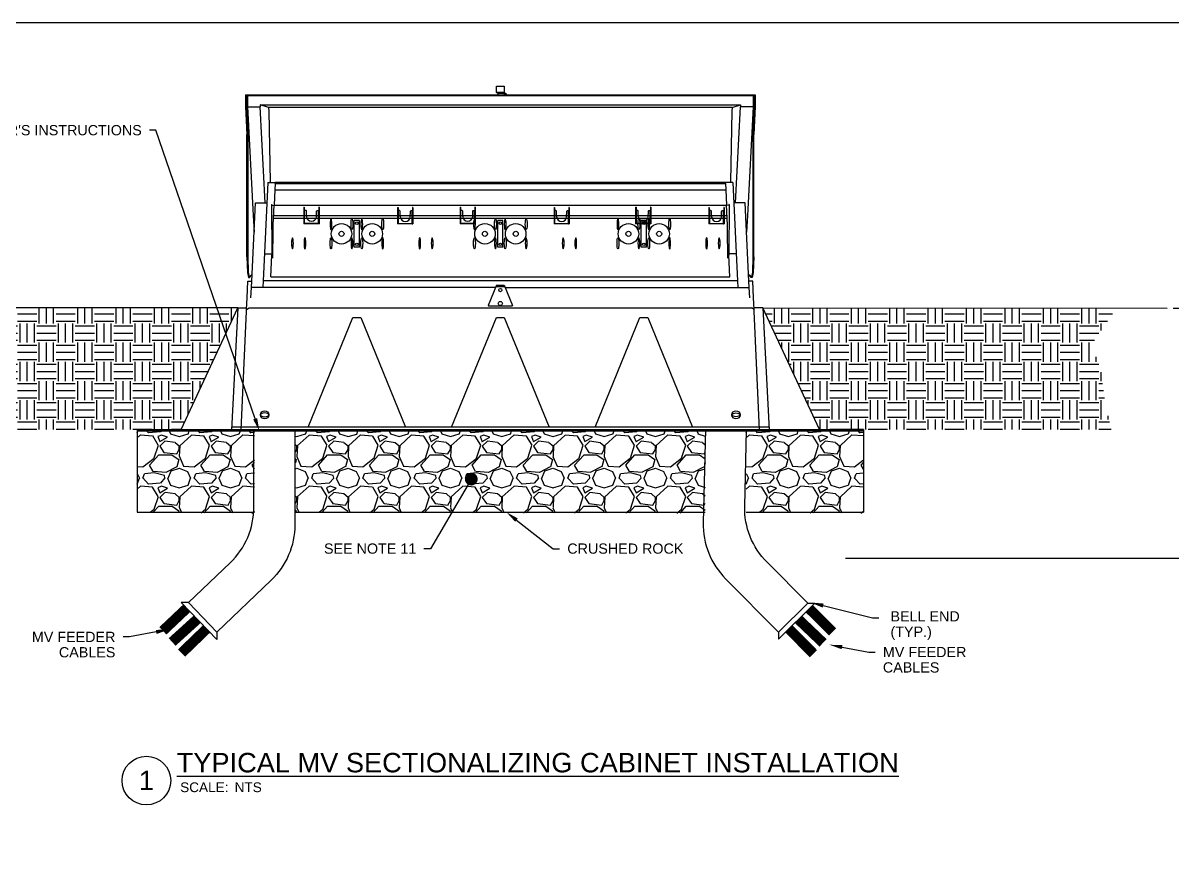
# Model space of a CAD drawing. Header units: feet. Extents: x -689 to 1837, y -511 to 1546.
# Drawn here: x 42.8 to 267, y 1382.4 to 1546.4 of the extents above; entities that cross this region are included whole.
import ezdxf
from ezdxf import colors
from ezdxf.entities.mleader import LeaderData, LeaderLine
from ezdxf.enums import TextEntityAlignment as Align
from ezdxf.math import Vec2, Vec3

# ---------------------------------------------------------------- set-up
doc = ezdxf.new("R2010")
doc.units = ezdxf.units.FT
doc.header["$MEASUREMENT"] = 0
for name, color, linetype in [('CABLE', 2, 'Continuous'), ('DIMENSIONS', 1, 'Continuous'), ('DIRT', 8, 'Continuous'), ('EQUIPMENT', 6, 'Continuous'), ('G-ANNO-TEXT @ 1', 1, 'Continuous'), ('GRAVEL', 8, 'Continuous'), ('SOIL', 254, 'Continuous'), ('TEXT', 1, 'Continuous')]:
    doc.layers.add(name, color=color, linetype=linetype)
doc.layers.add('G-NPLT', color=67, linetype='Continuous', plot=False)
doc.styles.add('NEI-A', font='arial.ttf')
doc.dimstyles.new('NEI-A', dxfattribs={"dimtxt": 0.1, "dimasz": 0.125, "dimexe": 0.0625, "dimexo": 0.0625, "dimgap": 0.0625, "dimtad": 0, "dimtih": 1, "dimtoh": 1, "dimdec": 4, "dimzin": 3, "dimdsep": 46, "dimlunit": 4, "dimtxsty": 'NEI-A', "dimcen": 0, "dimadec": 0, "dimazin": 0, "dimtfac": 0.75, "dimtdec": 4, "dimtofl": 0, "dimtmove": 0, "dimatfit": 3, "dimfxl": 1, "dimfrac": 1, "dimtolj": 1, "dimtzin": 0, "dimarcsym": 0})

# ---------------------------------------------------------------- blocks, each defined once
blk = doc.blocks.new('NORDIC 04064.07')
for p, q in [((-0.75, 55.05), (-0.75, 56.31)), ((-0.72, 56.31), (0.72, 56.31)), ((0.72, 56.31), (0.75, 55.05)), ((-49.72, 54.6), (49.72, 54.6)), ((-49.72, 54.6), (-49.72, 52.36)), ((49.54, 54.42), (-49.54, 54.42)), ((-49.54, 54.42), (-49.54, 52.36)), ((-49.37, 54.42), (-49.37, 52.29)), ((0.75, 55.05), (-0.75, 55.05)), ((-0.51, 54.86), (-0.75, 55.05)), ((0.77, 54.86), (-0.51, 54.86)), ((-0.51, 54.86), (-0.51, 54.6)), ((0.75, 55.05), (0.84, 55.05)), ((0.77, 54.86), (1.07, 54.6)), ((0.84, 55.05), (1.14, 54.79)), ((1.14, 54.79), (1.07, 54.6)), ((49.37, 54.42), (49.37, 52.29)), ((49.54, 54.42), (49.54, 52.36)), ((49.72, 54.6), (49.72, 52.36)), ((-49.72, 52.36), (-49.47, 46.85)), ((-49.54, 52.36), (-49.28, 46.85)), ((-49.37, 52.29), (-46.85, 52.29)), ((-49.37, 52.29), (-48.23, 31.08)), ((-46.85, 52.67), (46.85, 52.67)), ((-45.22, 52.13), (-46.85, 52.67)), ((-46.85, 52.67), (-46.85, 52.29)), ((-45.87, 33.51), (-46.85, 52.29)), ((45.22, 52.13), (-45.22, 52.13)), ((-45.22, 52.13), (-45.2, 51.43)), ((45.22, 52.13), (45.2, 51.43)), ((45.22, 52.13), (46.85, 52.67)), ((45.87, 33.51), (46.85, 52.29)), ((46.85, 52.67), (46.85, 52.29)), ((49.37, 52.29), (46.85, 52.29)), ((49.37, 52.29), (48.23, 31.08)), ((49.54, 52.36), (49.28, 46.85)), ((49.72, 52.36), (49.47, 46.85)), ((-45.2, 51.43), (-44.92, 37.62)), ((45.2, 51.43), (44.92, 37.62)), ((-49.47, 22.98), (-49.47, 46.85)), ((-49.28, 46.85), (-49.28, 22.98)), ((49.28, 46.85), (49.28, 22.98)), ((49.47, 22.98), (49.47, 46.85)), ((-45.36, 37.52), (-46.27, 18.29)), ((-45.36, 37.52), (-43.94, 37.52)), ((-44.92, 37.52), (-44.92, 37.62)), ((-43.98, 36.07), (-44.12, 33.06)), ((-43.94, 37.29), (-43.98, 36.07)), ((-43.98, 36.08), (43.98, 36.07)), ((43.94, 37.52), (-43.94, 37.52)), ((-43.94, 37.29), (-43.94, 37.52)), ((-43.94, 37.29), (43.94, 37.29)), ((45.36, 37.52), (43.94, 37.52)), ((43.94, 37.29), (43.94, 37.52)), ((43.94, 37.29), (43.98, 36.07)), ((43.98, 36.07), (44.12, 33.06)), ((44.92, 37.52), (44.92, 37.62)), ((45.36, 37.52), (46.27, 18.29)), ((-48.53, 18.27), (-47.79, 33.51)), ((-47.79, 33.51), (-45.55, 33.51)), ((-44.68, 33.23), (-44.59, 23.31)), ((-44.68, 33.23), (-44.57, 33.23)), ((-44.57, 33.23), (-44.57, 33.04)), ((-44.57, 33.04), (-44.12, 33.06)), ((-44.31, 29.24), (-44.12, 33.06)), ((-44.12, 33.06), (44.12, 33.06)), ((-38.33, 32.67), (-38.33, 29.45)), ((-38.33, 32.67), (-38.26, 32.67)), ((-38.26, 32.67), (-38.26, 32.11)), ((-38.26, 32.11), (-38.19, 32.04)), ((-37.98, 32.04), (-38.19, 32.04)), ((-38.19, 32.01), (-38.19, 32.04)), ((-38.19, 29.49), (-38.19, 32.01)), ((-37.91, 32.01), (-37.98, 32.04)), ((-37.86, 31.97), (-37.91, 32.01)), ((-37.84, 31.9), (-37.86, 31.97)), ((-37.84, 31.71), (-37.84, 31.9)), ((-37.81, 30.87), (-37.84, 31.71)), ((-35.88, 30.87), (-35.85, 31.71)), ((-35.85, 31.9), (-35.83, 31.97)), ((-35.85, 31.71), (-35.85, 31.9)), ((-35.83, 31.97), (-35.78, 32.01)), ((-35.78, 32.01), (-35.71, 32.04)), ((-35.71, 32.04), (-35.5, 32.04)), ((-35.43, 32.11), (-35.5, 32.04)), ((-35.5, 32.01), (-35.5, 32.04)), ((-35.5, 29.49), (-35.5, 32.01)), ((-35.43, 32.67), (-35.43, 32.11)), ((-35.36, 32.67), (-35.43, 32.67)), ((-35.36, 32.67), (-35.36, 29.45)), ((-20.04, 32.64), (-20.04, 29.42)), ((-20.04, 32.64), (-19.97, 32.64)), ((-19.97, 32.64), (-19.97, 32.08)), ((-19.97, 32.08), (-19.9, 32.01)), ((-19.69, 32.01), (-19.9, 32.01)), ((-19.9, 31.99), (-19.9, 32.01)), ((-19.9, 29.47), (-19.9, 31.99)), ((-19.62, 31.99), (-19.69, 32.01)), ((-19.57, 31.94), (-19.62, 31.99)), ((-19.55, 31.87), (-19.57, 31.94)), ((-19.55, 31.69), (-19.55, 31.87)), ((-19.52, 30.85), (-19.55, 31.69)), ((-17.59, 30.85), (-17.56, 31.69)), ((-17.56, 31.87), (-17.54, 31.94)), ((-17.56, 31.69), (-17.56, 31.87)), ((-17.54, 31.94), (-17.49, 31.99)), ((-17.49, 31.99), (-17.42, 32.01)), ((-17.42, 32.01), (-17.21, 32.01)), ((-17.14, 32.08), (-17.21, 32.01)), ((-17.21, 31.99), (-17.21, 32.01)), ((-17.21, 29.47), (-17.21, 31.99)), ((-17.14, 32.64), (-17.14, 32.08)), ((-17.07, 32.64), (-17.14, 32.64)), ((-17.07, 32.64), (-17.07, 29.42)), ((-7.84, 32.67), (-7.84, 29.45)), ((-7.84, 32.67), (-7.77, 32.67)), ((-7.77, 32.67), (-7.77, 32.11)), ((-7.77, 32.11), (-7.7, 32.04)), ((-7.49, 32.04), (-7.7, 32.04)), ((-7.7, 32.01), (-7.7, 32.04)), ((-7.7, 29.49), (-7.7, 32.01)), ((-7.42, 32.01), (-7.49, 32.04)), ((-7.38, 31.97), (-7.42, 32.01)), ((-7.35, 31.9), (-7.38, 31.97)), ((-7.35, 31.71), (-7.35, 31.9)), ((-7.33, 30.87), (-7.35, 31.71)), ((-5.39, 30.87), (-5.37, 31.71)), ((-5.37, 31.9), (-5.34, 31.97)), ((-5.37, 31.71), (-5.37, 31.9)), ((-5.34, 31.97), (-5.3, 32.01)), ((-5.3, 32.01), (-5.23, 32.04)), ((-5.23, 32.04), (-5.02, 32.04)), ((-4.95, 32.11), (-5.02, 32.04)), ((-5.02, 32.01), (-5.02, 32.04)), ((-5.02, 29.49), (-5.02, 32.01)), ((-4.95, 32.67), (-4.95, 32.11)), ((-4.88, 32.67), (-4.95, 32.67)), ((-4.88, 32.67), (-4.88, 29.45)), ((10.48, 32.64), (10.48, 29.42)), ((10.48, 32.64), (10.55, 32.64)), ((10.55, 32.64), (10.55, 32.08)), ((10.55, 32.08), (10.62, 32.01)), ((10.83, 32.01), (10.62, 32.01)), ((10.62, 31.99), (10.62, 32.01)), ((10.62, 29.47), (10.62, 31.99)), ((10.9, 31.99), (10.83, 32.01)), ((10.95, 31.94), (10.9, 31.99)), ((10.97, 31.87), (10.95, 31.94)), ((10.97, 31.69), (10.97, 31.87)), ((10.99, 30.85), (10.97, 31.69)), ((12.93, 30.85), (12.95, 31.69)), ((12.95, 31.87), (12.98, 31.94)), ((12.95, 31.69), (12.95, 31.87)), ((12.98, 31.94), (13.02, 31.99)), ((13.02, 31.99), (13.09, 32.01)), ((13.09, 32.01), (13.3, 32.01)), ((13.37, 32.08), (13.3, 32.01)), ((13.3, 31.99), (13.3, 32.01)), ((13.3, 29.47), (13.3, 31.99)), ((13.37, 32.64), (13.37, 32.08)), ((13.44, 32.64), (13.37, 32.64)), ((13.44, 32.64), (13.44, 29.42)), ((26.41, 32.67), (26.41, 29.45)), ((26.41, 32.67), (26.48, 32.67)), ((26.48, 32.67), (26.48, 32.11)), ((26.48, 32.11), (26.55, 32.04)), ((26.76, 32.04), (26.55, 32.04)), ((26.55, 32.01), (26.55, 32.04)), ((26.55, 29.49), (26.55, 32.01)), ((26.83, 32.01), (26.76, 32.04)), ((26.88, 31.97), (26.83, 32.01)), ((26.9, 31.9), (26.88, 31.97)), ((26.9, 31.71), (26.9, 31.9)), ((26.93, 30.87), (26.9, 31.71)), ((28.86, 30.87), (28.89, 31.71)), ((28.89, 31.9), (28.91, 31.97)), ((28.89, 31.71), (28.89, 31.9)), ((28.91, 31.97), (28.96, 32.01)), ((28.96, 32.01), (29.03, 32.04)), ((29.03, 32.04), (29.24, 32.04)), ((29.31, 32.11), (29.24, 32.04)), ((29.24, 32.01), (29.24, 32.04)), ((29.24, 29.49), (29.24, 32.01)), ((29.31, 32.67), (29.31, 32.11)), ((29.38, 32.67), (29.31, 32.67)), ((29.38, 32.67), (29.38, 29.45)), ((40.72, 32.64), (40.72, 29.42)), ((40.72, 32.64), (40.79, 32.64)), ((40.79, 32.64), (40.79, 32.08)), ((40.79, 32.08), (40.86, 32.01)), ((41.07, 32.01), (40.86, 32.01)), ((40.86, 31.99), (40.86, 32.01)), ((40.86, 29.47), (40.86, 31.99)), ((41.14, 31.99), (41.07, 32.01)), ((41.19, 31.94), (41.14, 31.99)), ((41.21, 31.87), (41.19, 31.94)), ((41.21, 31.69), (41.21, 31.87)), ((41.23, 30.85), (41.21, 31.69)), ((43.17, 30.85), (43.19, 31.69)), ((43.19, 31.87), (43.22, 31.94)), ((43.19, 31.69), (43.19, 31.87)), ((43.22, 31.94), (43.26, 31.99)), ((43.26, 31.99), (43.33, 32.01)), ((43.33, 32.01), (43.54, 32.01)), ((43.61, 32.08), (43.54, 32.01)), ((43.54, 31.99), (43.54, 32.01)), ((43.54, 29.47), (43.54, 31.99)), ((43.61, 32.64), (43.61, 32.08)), ((43.68, 32.64), (43.61, 32.64)), ((43.68, 32.64), (43.68, 29.42)), ((44.31, 29.24), (44.12, 33.06)), ((44.57, 33.04), (44.12, 33.06)), ((44.68, 33.23), (44.57, 33.23)), ((44.57, 33.23), (44.57, 33.04)), ((44.68, 33.23), (44.59, 23.31)), ((47.79, 33.51), (45.55, 33.51)), ((48.53, 18.27), (47.79, 33.51)), ((-48.23, 31.08), (-48.07, 27.81)), ((-44.31, 29.03), (-44.31, 29.24)), ((44.31, 30.48), (-44.24, 30.48)), ((-44.22, 31.06), (44.31, 31.06)), ((-38.19, 29.49), (-38.33, 29.45)), ((-35.36, 29.45), (-38.33, 29.45)), ((-35.5, 29.49), (-38.19, 29.49)), ((-35.5, 29.49), (-35.36, 29.45)), ((-27.5, 30.09), (-28.5, 30.09)), ((-28.5, 24.89), (-28.5, 30.09)), ((-27.5, 24.89), (-27.5, 30.09)), ((-19.9, 29.47), (-20.04, 29.42)), ((-17.07, 29.42), (-20.04, 29.42)), ((-17.21, 29.47), (-19.9, 29.47)), ((-17.21, 29.47), (-17.07, 29.42)), ((-7.7, 29.49), (-7.84, 29.45)), ((-4.88, 29.45), (-7.84, 29.45)), ((-5.02, 29.49), (-7.7, 29.49)), ((-5.02, 29.49), (-4.88, 29.45)), ((0.5, 30.09), (-0.5, 30.09)), ((-0.5, 24.89), (-0.5, 30.09)), ((0.5, 24.89), (0.5, 30.09)), ((10.62, 29.47), (10.48, 29.42)), ((13.44, 29.42), (10.48, 29.42)), ((13.3, 29.47), (10.62, 29.47)), ((13.3, 29.47), (13.44, 29.42)), ((26.55, 29.49), (26.41, 29.45)), ((29.38, 29.45), (26.41, 29.45)), ((29.24, 29.49), (26.55, 29.49)), ((28.5, 30.09), (27.5, 30.09)), ((27.5, 24.89), (27.5, 30.09)), ((28.5, 24.89), (28.5, 30.09)), ((29.24, 29.49), (29.38, 29.45)), ((40.86, 29.47), (40.72, 29.42)), ((43.68, 29.42), (40.72, 29.42)), ((43.54, 29.47), (40.86, 29.47)), ((43.54, 29.47), (43.68, 29.42)), ((44.31, 29.03), (44.31, 29.24)), ((48.23, 31.08), (48.07, 27.81)), ((-44.4, 22.73), (-44.36, 28.4)), ((-44.36, 28.4), (-44.31, 29.03)), ((44.36, 28.4), (44.31, 29.03)), ((44.4, 22.73), (44.36, 28.4)), ((-27.5, 24.89), (-28.5, 24.89)), ((0.5, 24.89), (-0.5, 24.89)), ((28.5, 24.89), (27.5, 24.89)), ((-49.47, 22.98), (-49.37, 19.95)), ((-49.28, 22.98), (-49.19, 20.02)), ((-45.92, 23.59), (-44.73, 23.59)), ((-44.8, 19.09), (-44.59, 23.31)), ((44.8, 19.09), (44.59, 23.31)), ((45.92, 23.59), (44.73, 23.59)), ((49.28, 22.98), (49.19, 20.02)), ((49.47, 22.98), (49.37, 19.95)), ((-49.42, 15), (-49.28, 18.27)), ((-49.37, 19.95), (-49.16, 18.97)), ((-49.28, 18.27), (-48.53, 18.27)), ((-49.19, 20.02), (-49.05, 19.11)), ((-49.16, 18.97), (-48.98, 18.97)), ((-49.05, 19.11), (-48.48, 19.51)), ((-48.98, 18.97), (-48.48, 19.51)), ((-48.58, 17.01), (-48.53, 18.27)), ((-46.27, 18.29), (-46.34, 17.01)), ((46.27, 18.29), (-46.27, 18.29)), ((-44.8, 19.09), (44.8, 19.09)), ((46.27, 18.29), (46.34, 17.01)), ((48.98, 18.97), (48.48, 19.51)), ((49.05, 19.11), (48.48, 19.51)), ((49.28, 18.27), (48.53, 18.27)), ((48.58, 17.01), (48.53, 18.27)), ((49.16, 18.97), (48.98, 18.97)), ((49.19, 20.02), (49.05, 19.11)), ((49.37, 19.95), (49.16, 18.97)), ((49.42, 15), (49.28, 18.27)), ((-48.67, 15), (-48.58, 17.01)), ((-0.94, 17.01), (-48.58, 17.01)), ((-0.76, 17.45), (-2.37, 13.51)), ((-0.76, 17.45), (0.76, 17.45)), ((-0.76, 17.22), (0.76, 17.22)), ((0.76, 17.45), (2.37, 13.51)), ((0.94, 17.01), (48.58, 17.01)), ((48.67, 15), (48.58, 17.01)), ((-49.54, 12.74), (-49.42, 15)), ((-2.37, 13.51), (-2.25, 13.39)), ((2.37, 13.51), (2.25, 13.39)), ((49.54, 12.74), (49.42, 15)), ((-62.29, -10.73), (-51.26, 13.02)), ((-51.26, 13.02), (-52.5, -10.79)), ((-51.26, 13.02), (-49.52, 13.02)), ((-50.61, -10.79), (-49.56, 12.41)), ((-49.56, 12.41), (-49.54, 12.74)), ((-49.54, 12.74), (-49, 13.02)), ((-49, 13.02), (49, 13.02)), ((2.25, 13.39), (-2.25, 13.39)), ((49.54, 12.74), (49, 13.02)), ((51.26, 13.02), (49.52, 13.02)), ((49.56, 12.41), (49.54, 12.74)), ((50.61, -10.79), (49.56, 12.41)), ((51.26, 13.02), (52.5, -10.79)), ((62.29, -10.73), (51.26, 13.02)), ((-70.88, -10.73), (-66.88, -10.73)), ((-70.88, -10.98), (70.88, -10.98)), ((-66.88, -10.73), (66.88, -10.73)), ((56, -10.79), (-56, -10.79)), ((-56, -10.98), (-56, -10.79)), ((-56, -10.98), (56, -10.98)), ((52.47, -10.27), (-52.47, -10.27)), ((-49, -10.98), (49, -10.98)), ((56, -10.98), (56, -10.79)), ((70.88, -10.73), (66.88, -10.73))]:
    blk.add_line(p, q)
for points in [[(-37.53, -10.27), (-28.76, 11.17), (-27.25, 11.17), (-18.48, -10.27)], [(-9.53, -10.27), (-0.76, 11.17), (0.76, 11.17), (9.53, -10.27)], [(18.48, -10.27), (27.25, 11.17), (28.76, 11.17), (37.53, -10.27)]]:
    blk.add_lwpolyline(points)
for centre, radius in [((-31, 27.49), 2), ((-28, 29.56), 0.25), ((-25, 27.49), 2), ((-3, 27.49), 2), ((0, 29.56), 0.25), ((3, 27.49), 2), ((25, 27.49), 2), ((28, 29.56), 0.25), ((31, 27.49), 2), ((-31, 27.49), 0.497), ((-25, 27.49), 0.497), ((-3, 27.49), 0.497), ((3, 27.49), 0.497), ((25, 27.49), 0.497), ((31, 27.49), 0.497), ((-28, 25.43), 0.25), ((0, 25.43), 0.25), ((28, 25.43), 0.25), ((0, 16.5), 0.316), ((0, 13.89), 0.401), ((-45.99, -7.85), 0.796), ((45.99, -7.85), 0.796)]:
    blk.add_circle(centre, radius)
for centre in [(-36.85, 30.9), (-18.55, 30.88), (-6.36, 30.9), (11.96, 30.88), (27.9, 30.9), (42.2, 30.88)]:
    blk.add_arc(centre, 0.969, 181.6156, 358.3678)
at = {"extrusion": (0, 0, -1)}
for centre, major_axis, ratio in [((-33.05, 29.35), (0, 1.07), 0.171211), ((-27.05, 29.35), (0, 1.07), 0.171211), ((-5.05, 29.35), (0, 1.07), 0.171211), ((0.95, 29.35), (0, 1.07), 0.171211), ((22.96, 29.35), (0, 1.07), 0.171211), ((28.96, 29.35), (0, 1.07), 0.171211), ((-40.58, 25.64), (0, -1.07), 0.171211), ((-38.13, 25.64), (0, -1.07), 0.171211), ((-28.96, 25.64), (0, -1.07), 0.171211), ((-22.96, 25.64), (0, -1.07), 0.171211), ((-15.74, 25.64), (0, -1.07), 0.171211), ((-13.29, 25.64), (0, -1.07), 0.171211), ((-0.95, 25.64), (0, -1.07), 0.171211), ((5.05, 25.64), (0, -1.07), 0.171211), ((12.27, 25.64), (0, -1.07), 0.171211), ((14.71, 25.64), (0, -1.07), 0.171211), ((27.05, 25.64), (0, -1.07), 0.171211), ((33.05, 25.64), (0, -1.07), 0.171211), ((40.27, 25.64), (0, -1.07), 0.171211), ((42.72, 25.64), (0, -1.07), 0.171211), ((-45.99, -7.85), (-0.796, 0), 0.487015)]:
    blk.add_ellipse(centre, major_axis=major_axis, ratio=ratio, dxfattribs=at)
for centre, major_axis, ratio in [((-28.96, 29.35), (0, 1.07), 0.171211), ((-22.96, 29.35), (0, 1.07), 0.171211), ((-0.95, 29.35), (0, 1.07), 0.171211), ((5.05, 29.35), (0, 1.07), 0.171211), ((27.05, 29.35), (0, 1.07), 0.171211), ((33.05, 29.35), (0, 1.07), 0.171211), ((-33.05, 25.64), (0, -1.07), 0.171211), ((-27.05, 25.64), (0, -1.07), 0.171211), ((-5.05, 25.64), (0, -1.07), 0.171211), ((0.95, 25.64), (0, -1.07), 0.171211), ((22.96, 25.64), (0, -1.07), 0.171211), ((28.96, 25.64), (0, -1.07), 0.171211), ((45.99, -7.85), (0.796, 0), 0.487015)]:
    blk.add_ellipse(centre, major_axis=major_axis, ratio=ratio)
blk = doc.blocks.new('*D19')
at = {"layer": 'Defpoints', "color": 0, "transparency": 16777216}
for p in [(266.03, 1490.73), (202.08, 1441.93), (272.79, 1441.93)]:
    blk.add_point(p, dxfattribs=at)
at = {"layer": 'DIMENSIONS', "color": 0, "lineweight": -2, "transparency": 16777216}
for p, q in [((267.28, 1490.73), (274.04, 1490.73)), ((272.79, 1488.23), (272.79, 1471.44)), ((272.79, 1444.43), (272.79, 1461.22)), ((203.33, 1441.93), (274.04, 1441.93))]:
    blk.add_line(p, q, dxfattribs=at)
at = {"layer": 'DIMENSIONS', "color": 0, "transparency": 16777216}
for points in [[(272.37, 1488.23), (273.2, 1488.23), (272.79, 1490.73)], [(272.37, 1444.43), (273.2, 1444.43), (272.79, 1441.93)]]:
    blk.add_solid(points, dxfattribs=at)
at = {"layer": 'DIMENSIONS', "color": 0, "transparency": 16777216, "insert": (272.79, 1466.33), "char_height": 2, "attachment_point": 5, "rotation": 270, "style": 'NEI-A'}
blk.add_mtext("\\A1;4' MIN", dxfattribs=at)
blk = doc.blocks.new('_Dot')
at = {"color": 0, "linetype": 'ByBlock', "lineweight": -2}
blk.add_line((-0.5, 0), (-1, 0), dxfattribs=at)
at = {"color": 0, "linetype": 'ByBlock', "const_width": 0.5}
blk.add_lwpolyline([(-0.25, 0, 1), (0.25, 0, 1)], format="xyb", close=True, dxfattribs=at)
blk = doc.blocks.new('DETAIL_TITLE')
blk.add_circle((0.592, -0.513), 0.25)
at = {"style": 'NEI-A'}
blk.add_attdef('DETAIL_TITLE_001', (0.91, -0.485), '', height=0.2, dxfattribs=at)
at = {"style": 'NEI-A', "flags": 8}
blk.add_attdef('#', text='', height=0.2, dxfattribs=at).set_placement((0.592, -0.511), align=Align.MIDDLE_CENTER)
at = {"style": 'NEI-A'}
for tag, p in [('SCALE:', (0.939, -0.738)), ('1"_=_', (1.547, -0.738))]:
    blk.add_attdef(tag, text='', height=0.1, dxfattribs=at).set_placement(p, align=Align.BOTTOM_LEFT)

msp = doc.modelspace()

# ---------------------------------------------------------------- hatches: boundary and pattern name
at = {"layer": 'DIRT'}
h = msp.add_hatch(dxfattribs=at)
h.set_pattern_fill('EARTH', color=256, scale=15)
h.set_pattern_definition([(0, (-22.028, 1169.451), (3.75, 3.75), [3.75, -3.75]), (0, (-22.028, 1170.8574), (3.75, 3.75), [3.75, -3.75]), (0, (-22.028, 1172.2636), (3.75, 3.75), [3.75, -3.75]), (90, (-21.559, 1172.7324), (-3.75, 3.75), [3.75, -3.75]), (90, (-20.153, 1172.7324), (-3.75, 3.75), [3.75, -3.75]), (90, (-18.7466, 1172.7324), (-3.75, 3.75), [3.75, -3.75])])
h.paths.add_polyline_path([(73.64805, 1467.00827), (84.67407, 1490.75827), (13.21135, 1490.63834), (14.42494, 1480.81509), (16.77056, 1467.00827)])
h = msp.add_hatch(dxfattribs=at)
h.set_pattern_fill('EARTH', color=256, scale=15)
h.set_pattern_definition([(0, (-6.028, 1169.451), (3.75, 3.75), [3.75, -3.75]), (0, (-6.028, 1170.8574), (3.75, 3.75), [3.75, -3.75]), (0, (-6.028, 1172.2636), (3.75, 3.75), [3.75, -3.75]), (90, (-5.559, 1172.7324), (-3.75, 3.75), [3.75, -3.75]), (90, (-4.153, 1172.7324), (-3.75, 3.75), [3.75, -3.75]), (90, (-2.7466, 1172.7324), (-3.75, 3.75), [3.75, -3.75])])
h.paths.add_polyline_path([(187.19617, 1490.75827), (256.19342, 1490.75827), (250.82577, 1482.90078), (252.90332, 1480.45829), (253.88098, 1472.97177), (255.19378, 1467.00827), (198.22705, 1467.00827)])
at = {"layer": 'GRAVEL'}
h = msp.add_hatch(dxfattribs=at)
h.set_pattern_fill('GRAVEL', color=256, scale=10)
h.set_pattern_definition([(228.0128, (60.4184, 1787.48345), (-80, -90), [1.34536, -133.19088]), (184.96974, (59.5184, 1786.48345), (120, 10), [2.30868, -228.55925]), (132.51045, (57.2184, 1786.28345), (100, -110), [1.62788, -161.16033]), (267.27369, (53.3184, 1783.78345), (10, 200), [2.10238, -208.13558]), (292.83365, (53.2184, 1781.68345), (-50, 120), [2.06155, -204.09373]), (357.27369, (54.0184, 1779.78345), (-200, 10), [2.10238, -208.13558]), (37.69424, (56.11842, 1779.68345), (-130, -100), [2.78029, -275.24849]), (72.25533, (58.3184, 1781.38345), (70, 220), [2.62488, -259.86321]), (121.42957, (59.1184, 1783.88345), (-80, 130), [2.1095, -208.84073]), (175.23636, (58.0184, 1785.68345), (110, -10), [2.40832, -118.00763]), (222.39744, (55.61842, 1785.88345), (-120, -110), [3.11448, -308.33375]), (138.81407, (63.2184, 1783.6834), (-70, 60), [1.063, -105.23845]), (171.46923, (62.4184, 1784.38345), (130, -20), [2.02237, -200.21511]), (225, (60.4184, 1784.6834), (-1e-15, -10), [1.4142, -12.72793]), (203.1986, (59.7184, 1785.8834), (50, 20), [0.76158, -75.39615]), (291.8014, (59.0184, 1785.5834), (-10, 30), [1.07703, -52.77462]), (30.96376, (59.4184, 1784.5834), (30, 20), [1.7493, -56.56023]), (161.565, (60.9184, 1785.4834), (20, -10), [1.2649, -30.35787]), (16.38954, (53.2184, 1785.58345), (100, 30), [1.772, -175.42845]), (70.34618, (54.9184, 1786.08345), (-40, -110), [1.4866, -147.17408]), (293.1986, (60.9184, 1787.4834), (-20, 50), [1.52315, -74.63458]), (343.61046, (61.5184, 1786.08345), (-100, 30), [1.772, -175.42845]), (339.44395, (53.2184, 1779.3834), (-50, 20), [1.7088, -83.73124]), (294.77514, (54.8184, 1778.78345), (-50, 110), [1.43178, -141.74643]), (66.8014, (61.0184, 1777.4834), (20, 50), [1.52315, -74.63458]), (17.35402, (61.6184, 1778.88345), (-130, -40), [1.6763, -165.95424]), (69.44395, (56.1184, 1777.4834), (-20, -50), [0.8544, -84.58564]), (101.3099, (60.4184, 1777.4834), (-10, 40), [0.5099, -50.4803]), (165.96376, (60.3184, 1777.9834), (30, -10), [2.06155, -39.1695]), (186.009, (58.3184, 1778.48345), (100, 10), [1.9105, -189.13923]), (303.6901, (59.4184, 1783.6834), (-10, 20), [1.44222, -34.6133]), (353.15723, (60.2184, 1782.48345), (170, -20), [2.51794, -249.27563]), (60.9454, (62.7184, 1782.1834), (-40, -70), [1.02956, -101.92674]), (90, (63.218, 1783.083), (-10, 10), [0.6, -9.4]), (120.25644, (58.1184, 1778.78345), (40, -70), [1.38924, -137.5352]), (48.0128, (57.4184, 1779.98345), (80, 90), [2.69072, -131.84552]), (0, (59.218, 1781.983), (10, 10), [2.6, -7.4]), (325.30485, (61.8184, 1781.98345), (100, -70), [1.58114, -156.53274]), (254.0546, (63.1184, 1781.0834), (-10, -40), [1.45602, -71.34508]), (207.64598, (62.7184, 1779.68345), (-190, -100), [2.37065, -234.69474]), (175.42608, (60.6184, 1778.58345), (-130, 10), [2.50799, -248.29073])])
h.paths.add_polyline_path([(87.93755, 1466.75827), (65.06255, 1466.75827), (65.06255, 1450.88327), (87.93755, 1450.70655)])
h = msp.add_hatch(dxfattribs=at)
h.set_pattern_fill('GRAVEL', color=256, scale=10)
h.set_pattern_definition([(228.01279, (-76.6465, 1787.48345), (-80, -90), [1.34536, -133.19088]), (184.96974, (-77.5465, 1786.48345), (120, 10), [2.30868, -228.55925]), (132.51045, (-79.8465, 1786.28345), (100, -110), [1.62788, -161.16033]), (267.27369, (-83.7465, 1783.78345), (10, 200), [2.10238, -208.13558]), (292.83365, (-83.8465, 1781.68345), (-50, 120), [2.06155, -204.09373]), (357.27369, (-83.0465, 1779.78345), (-200, 10), [2.10238, -208.13558]), (37.69424, (-80.9465, 1779.68345), (-130, -100), [2.78029, -275.24849]), (72.25533, (-78.7465, 1781.38345), (70, 220), [2.62488, -259.86321]), (121.42957, (-77.9465, 1783.88345), (-80, 130), [2.1095, -208.84073]), (175.23636, (-79.0465, 1785.68345), (110, -10), [2.40832, -118.00763]), (222.39744, (-81.4465, 1785.88345), (-120, -110), [3.11448, -308.33375]), (138.81407, (-73.8465, 1783.6834), (-70, 60), [1.06301, -105.23845]), (171.46923, (-74.6465, 1784.38345), (130, -20), [2.02237, -200.21511]), (225, (-76.6465, 1784.6834), (-1e-15, -10), [1.4142, -12.72793]), (203.1986, (-77.3465, 1785.8834), (50, 20), [0.76158, -75.39615]), (291.8014, (-78.0465, 1785.5834), (-10, 30), [1.07703, -52.77462]), (30.96376, (-77.6465, 1784.5834), (30, 20), [1.7493, -56.56023]), (161.56505, (-76.1465, 1785.4834), (20, -10), [1.2649, -30.35787]), (16.38954, (-83.8465, 1785.58345), (100, 30), [1.772, -175.42845]), (70.34618, (-82.1465, 1786.08345), (-40, -110), [1.48661, -147.17408]), (293.1986, (-76.1465, 1787.4834), (-20, 50), [1.52315, -74.63458]), (343.61046, (-75.5465, 1786.08345), (-100, 30), [1.772, -175.42845]), (339.44395, (-83.8465, 1779.3834), (-50, 20), [1.7088, -83.73124]), (294.77514, (-82.2465, 1778.78345), (-50, 110), [1.43178, -141.74643]), (66.8014, (-76.0465, 1777.4834), (20, 50), [1.52315, -74.63458]), (17.35402, (-75.4465, 1778.88345), (-130, -40), [1.67631, -165.95424]), (69.44395, (-80.9465, 1777.4834), (-20, -50), [0.8544, -84.58564]), (101.30993, (-76.6465, 1777.4834), (-10, 40), [0.5099, -50.4803]), (165.96376, (-76.7465, 1777.9834), (30, -10), [2.06155, -39.1695]), (186.009, (-78.7465, 1778.48345), (100, 10), [1.9105, -189.13923]), (303.6901, (-77.6465, 1783.6834), (-10, 20), [1.44222, -34.6133]), (353.15723, (-76.8465, 1782.48345), (170, -20), [2.51794, -249.27563]), (60.9454, (-74.3465, 1782.1834), (-40, -70), [1.02956, -101.92674]), (90, (-73.846, 1783.083), (-10, 10), [0.6, -9.4]), (120.25644, (-78.9465, 1778.78345), (40, -70), [1.38924, -137.5352]), (48.01279, (-79.6465, 1779.98345), (80, 90), [2.69072, -131.84552]), (0, (-77.846, 1781.983), (10, 10), [2.6, -7.4]), (325.30485, (-75.2465, 1781.98345), (100, -70), [1.58114, -156.53274]), (254.0546, (-73.9465, 1781.0834), (-10, -40), [1.45602, -71.34508]), (207.64598, (-74.3465, 1779.68345), (-190, -100), [2.37065, -234.69474]), (175.42608, (-76.4465, 1778.58345), (-130, 10), [2.50799, -248.29073])])
h.paths.add_polyline_path([(175.93755, 1466.75827), (95.93755, 1466.75827), (95.93755, 1450.88327), (175.93755, 1450.70655)])
h = msp.add_hatch(dxfattribs=at)
h.set_pattern_fill('GRAVEL', color=256, scale=10)
h.set_pattern_definition([(228.0128, (179.2934, 1787.48345), (-80, -90), [1.34536, -133.19088]), (184.96974, (178.3934, 1786.48345), (120, 10), [2.30868, -228.55925]), (132.51045, (176.0934, 1786.28345), (100, -110), [1.62788, -161.16033]), (267.27369, (172.1934, 1783.78345), (10, 200), [2.10238, -208.13558]), (292.83365, (172.0934, 1781.68345), (-50, 120), [2.06155, -204.09373]), (357.27369, (172.8934, 1779.78345), (-200, 10), [2.10238, -208.13558]), (37.69424, (174.99342, 1779.68345), (-130, -100), [2.78029, -275.24849]), (72.25533, (177.1934, 1781.38345), (70, 220), [2.62488, -259.86321]), (121.42957, (177.9934, 1783.88345), (-80, 130), [2.1095, -208.84073]), (175.23636, (176.8934, 1785.68345), (110, -10), [2.40832, -118.00763]), (222.39744, (174.49342, 1785.88345), (-120, -110), [3.11448, -308.33375]), (138.81407, (182.0934, 1783.6834), (-70, 60), [1.063, -105.23845]), (171.46923, (181.2934, 1784.38345), (130, -20), [2.02237, -200.21511]), (225, (179.2934, 1784.6834), (-1e-15, -10), [1.4142, -12.72793]), (203.1986, (178.5934, 1785.8834), (50, 20), [0.76158, -75.39615]), (291.8014, (177.8934, 1785.5834), (-10, 30), [1.07703, -52.77462]), (30.96376, (178.2934, 1784.5834), (30, 20), [1.7493, -56.56023]), (161.565, (179.7934, 1785.4834), (20, -10), [1.2649, -30.35787]), (16.38954, (172.0934, 1785.58345), (100, 30), [1.772, -175.42845]), (70.34618, (173.7934, 1786.08345), (-40, -110), [1.4866, -147.17408]), (293.1986, (179.7934, 1787.4834), (-20, 50), [1.52315, -74.63458]), (343.61046, (180.3934, 1786.08345), (-100, 30), [1.772, -175.42845]), (339.44395, (172.0934, 1779.3834), (-50, 20), [1.7088, -83.73124]), (294.77514, (173.6934, 1778.78345), (-50, 110), [1.43178, -141.74643]), (66.8014, (179.8934, 1777.4834), (20, 50), [1.52315, -74.63458]), (17.35402, (180.4934, 1778.88345), (-130, -40), [1.6763, -165.95424]), (69.44395, (174.9934, 1777.4834), (-20, -50), [0.8544, -84.58564]), (101.3099, (179.2934, 1777.4834), (-10, 40), [0.5099, -50.4803]), (165.96376, (179.1934, 1777.9834), (30, -10), [2.06155, -39.1695]), (186.009, (177.1934, 1778.48345), (100, 10), [1.9105, -189.13923]), (303.6901, (178.2934, 1783.6834), (-10, 20), [1.44222, -34.6133]), (353.15723, (179.0934, 1782.48345), (170, -20), [2.51794, -249.27563]), (60.9454, (181.5934, 1782.1834), (-40, -70), [1.02956, -101.92674]), (90, (182.093, 1783.083), (-10, 10), [0.6, -9.4]), (120.25644, (176.9934, 1778.78345), (40, -70), [1.38924, -137.5352]), (48.0128, (176.2934, 1779.98345), (80, 90), [2.69072, -131.84552]), (0, (178.093, 1781.983), (10, 10), [2.6, -7.4]), (325.30485, (180.6934, 1781.98345), (100, -70), [1.58114, -156.53274]), (254.0546, (181.9934, 1781.0834), (-10, -40), [1.45602, -71.34508]), (207.64598, (181.5934, 1779.68345), (-190, -100), [2.37065, -234.69474]), (175.42608, (179.4934, 1778.58345), (-130, 10), [2.50799, -248.29073])])
h.paths.add_polyline_path([(206.81255, 1466.75827), (183.93755, 1466.75827), (183.93755, 1450.88327), (206.81255, 1450.70655)])

# ---------------------------------------------------------------- linework, layer by layer
at = {"layer": 'CABLE', "const_width": 2}
for points in [[(74.72849, 1432.12461), (70.07806, 1427.72445)], [(76.76305, 1429.9665), (71.88219, 1425.53905)], [(194.15953, 1429.91804), (198.93074, 1425.37264)], [(196.24623, 1432.02579), (200.78774, 1427.5133)], [(78.58646, 1428.08268), (73.71671, 1423.37946)], [(77.97706, 1428.30908), (77.97694, 1428.30898)], [(192.29063, 1428.07934), (197.04401, 1423.25853)], [(192.90538, 1428.29078), (192.9055, 1428.29068)]]:
    msp.add_lwpolyline(points, dxfattribs=at)
at = {"layer": 'EQUIPMENT'}
for p, q in [((65.06255, 1467.00827), (65.06255, 1466.75827)), ((65.06255, 1467.00827), (206.81255, 1467.00827)), ((65.06255, 1466.75827), (206.81255, 1466.75827)), ((206.81255, 1467.00827), (206.81255, 1466.75827)), ((73.66073, 1433.24956), (80.576, 1426.02605)), ((75.07461, 1433.21874), (80.60682, 1427.43993)), ((197.34115, 1433.12431), (190.25144, 1426.07194)), ((195.92694, 1433.12805), (190.25517, 1427.48615)), ((80.60682, 1427.43993), (80.576, 1426.02605)), ((190.25517, 1427.48615), (190.25144, 1426.07194))]:
    msp.add_line(p, q, dxfattribs=at)
for points in [[(175.99682, 1467.09451), (175.55032, 1448.82803, 0.204607432), (179.91224, 1437.88196), (190.25776, 1427.48355)], [(195.92694, 1433.12805), (187.99334, 1441.10221, -0.204607432), (183.63143, 1452.04827), (183.99443, 1466.89902)], [(75.07461, 1433.21874), (83.2007, 1440.99665, 0.204607432), (87.82879, 1451.83286), (87.82879, 1466.68804)], [(95.82879, 1466.68804), (95.82879, 1448.4161, -0.204607432), (91.2007, 1437.57989), (80.60417, 1427.4374)]]:
    msp.add_lwpolyline(points, format="xyb", dxfattribs=at)
for points in [[(75.07461, 1433.21874), (73.66073, 1433.24956)], [(195.92694, 1433.12805), (197.34115, 1433.12431)]]:
    msp.add_lwpolyline(points, dxfattribs=at)
at = {"layer": 'G-NPLT'}
msp.add_lwpolyline([(-1.45778, 1546.38847), (-1.45778, 1218.38847), (496.48, 1218.38847), (496.4, 1546.38847)], close=True, dxfattribs=at)
at = {"layer": 'GRAVEL'}
for p, q in [((65.06255, 1466.75827), (206.81255, 1466.75827)), ((65.06255, 1466.75827), (65.06255, 1450.88327)), ((206.81255, 1466.75827), (206.81255, 1450.88327)), ((65.06255, 1450.88327), (87.93755, 1450.88327)), ((95.93755, 1450.88327), (175.93755, 1450.88327)), ((183.93755, 1450.88327), (206.81255, 1450.88327))]:
    msp.add_line(p, q, dxfattribs=at)
at = {"layer": 'SOIL'}
for p, q in [((84.67407, 1490.75827), (6.81409, 1490.75827)), ((187.19617, 1490.75827), (266.08858, 1490.72947))]:
    msp.add_line(p, q, dxfattribs=at)

# ---------------------------------------------------------------- block references
at = {"layer": 'EQUIPMENT'}
msp.add_blockref('NORDIC 04064.07', (135.93755, 1477.7378), dxfattribs=at)
at = {"layer": 'G-ANNO-TEXT @ 1'}
ref = msp.add_blockref('DETAIL_TITLE', (55.6153, 1408.22671), dxfattribs=dict(at, xscale=18.99347914525915, yscale=18.99347914525915, zscale=18.99347914525915))
ref.add_attrib('#', '1', dxfattribs={"layer": '0', "height": 3.7987, "style": 'NEI-A'}).set_placement((66.86324, 1398.52294), align=Align.MIDDLE_CENTER)
ref.add_attrib('DETAIL_TITLE_001', '%%UTYPICAL MV SECTIONALIZING CABINET INSTALLATION', (72.77302, 1400.08449), dxfattribs={"layer": '0', "height": 3.7986958, "style": 'NEI-A'})
ref.add_attrib('SCALE:', 'SCALE:', dxfattribs={"layer": '0', "height": 1.899348, "style": 'NEI-A'}).set_placement((73.44351, 1398.12865), align=Align.TOP_LEFT)
ref.add_attrib('1"_=_', 'NTS', dxfattribs={"layer": '0', "height": 1.899348, "style": 'NEI-A'}).set_placement((84.07465, 1398.12865), align=Align.TOP_LEFT)

# ---------------------------------------------------------------- dimensions: what is measured, and where the dimension line sits
at = {"layer": 'DIMENSIONS'}
dim = msp.add_linear_dim(base=(272.7875, 1441.93471), p1=(266.02608, 1490.72947), p2=(202.07799, 1441.93471), angle=90, text="4' MIN", dimstyle='NEI-A', override={"dimscale": 0, "dimtxt": 0.1, "dimasz": 0.125, "dimexe": 0.0625, "dimexo": 0.0625, "dimgap": 0.0625, "dimtfill": 0}, dxfattribs=at)
dim.commit()
dim.dimension.update_dxf_attribs({"geometry": '*D19', "text_midpoint": (272.7875, 1466.33209), "dimtype": 160, "text_rotation": 270})

# ---------------------------------------------------------------- leaders
at = {"layer": 'TEXT'}
ml = msp.add_multileader_mtext('Standard', dxfattribs=at)
ml.set_content("CUT HOLE FOR CONDUIT ACC. TO MANUFACTURER'S INSTRUCTIONS", color=256, style='NEI-A')
ml.set_leader_properties()
ml.build(insert=Vec2(0, 0))
ml.multileader.update_dxf_attribs({"dogleg_length": 0.0625, "arrow_head_size": 2.5, "scale": 20})
ctx = ml.context
ctx.base_point, ctx.scale, ctx.char_height, ctx.arrow_head_size, ctx.landing_gap_size, ctx.plane_origin = Vec3(26.66372, 1525.44634), 20, 2, 2.5, 1.5, Vec3(-12.37214, 1414.4694)
ctx.text_align_type = 2
notes = []
notes.append((ctx, [(1, (1, 1, 0), (68.71044, 1525.44634), (-1, 0), 1.25, [(0, [(88.8971, 1466.75827)], 0, [])])]))
ctx.mtext.insert, ctx.mtext.width, ctx.mtext.alignment, ctx.mtext.line_spacing_factor, ctx.mtext.flow_direction = Vec3(65.96044, 1526.46339), 37.7581831, 3, 0.9, 5
ml = msp.add_multileader_mtext('Standard', dxfattribs=at)
ml.set_content('SEE NOTE 11', color=256, style='NEI-A')
ml.set_leader_properties()
ml.set_arrow_properties(name='DOT')
ml.build(insert=Vec2(0, 0))
ml.multileader.update_dxf_attribs({"dogleg_length": 0.0625, "arrow_head_size": 2.5, "scale": 20})
ctx = ml.context
ctx.base_point, ctx.scale, ctx.char_height, ctx.arrow_head_size, ctx.landing_gap_size, ctx.plane_origin = Vec3(100.65534, 1443.75919), 20, 2, 2.5, 1.5, Vec3(18.35384, 1427.21795)
ctx.text_align_type = 2
notes.append((ctx, [(1, (1, 1, 0), (122.27915, 1443.75919), (-1, 0), 1.25, [(0, [(130.26716, 1457.33945)], 0, [])])]))
ctx.mtext.insert, ctx.mtext.alignment, ctx.mtext.line_spacing_factor, ctx.mtext.flow_direction = Vec3(119.52915, 1444.77624), 3, 0.9, 5
ml = msp.add_multileader_mtext('Standard', dxfattribs=at)
ml.set_content('CRUSHED ROCK', color=256, style='NEI-A')
ml.set_leader_properties()
ml.build(insert=Vec2(0, 0))
ml.multileader.update_dxf_attribs({"dogleg_length": 0.0625, "arrow_head_size": 2.5, "scale": 20})
ctx = ml.context
ctx.base_point, ctx.scale, ctx.char_height, ctx.arrow_head_size, ctx.landing_gap_size, ctx.plane_origin = Vec3(147.50263, 1443.75919), 20, 2, 2.5, 1.5, Vec3(79.85312, 1394.06318)
notes.append((ctx, [(0, (1, 1, 0), (146.25263, 1443.75919), (1, 0), 1.25, [(0, [(137.11726, 1450.88327)], 0, [])])]))
ctx.mtext.insert, ctx.mtext.line_spacing_factor, ctx.mtext.flow_direction = Vec3(149.00263, 1444.77624), 0.9, 5
ml = msp.add_multileader_mtext('Standard', dxfattribs=at)
ml.set_content(' BELL END \\P (TYP.)', color=256, style='NEI-A')
ml.set_leader_properties()
ml.build(insert=Vec2(0, 0))
ml.multileader.update_dxf_attribs({"dogleg_length": 0.0625, "arrow_head_size": 2.5, "scale": 20})
ctx = ml.context
ctx.base_point, ctx.scale, ctx.char_height, ctx.arrow_head_size, ctx.landing_gap_size, ctx.plane_origin = Vec3(209.81133, 1430.24728), 20, 2, 2.5, 1.5, Vec3(272.01178, 1364.2135)
notes.append((ctx, [(1, (1, 1, 0), (208.56133, 1430.24728), (1, 0), 1.25, [(0, [(196.52018, 1433.24636)], 0, [])])]))
ctx.mtext.insert, ctx.mtext.line_spacing_factor, ctx.mtext.flow_direction = Vec3(211.31133, 1431.54128), 0.9, 5
ml = msp.add_multileader_mtext('Standard', dxfattribs=at)
ml.set_content('MV FEEDER\\PCABLES', color=256, style='NEI-A')
ml.set_leader_properties()
ml.build(insert=Vec2(0, 0))
ml.multileader.update_dxf_attribs({"dogleg_length": 0.0625, "arrow_head_size": 2.5, "scale": 20})
ctx = ml.context
ctx.base_point, ctx.scale, ctx.char_height, ctx.arrow_head_size, ctx.landing_gap_size, ctx.plane_origin = Vec3(43.24763, 1426.5239), 20, 2, 2.5, 1.5, Vec3(-9.11734, 1371.26761)
ctx.text_align_type = 2
notes.append((ctx, [(1, (1, 1, 0), (63.55493, 1426.5239), (-1, 0), 1.25, [(0, [(71.23063, 1427.95865)], 0, [])])]))
ctx.mtext.insert, ctx.mtext.alignment, ctx.mtext.line_spacing_factor, ctx.mtext.flow_direction = Vec3(60.80493, 1427.54095), 3, 0.9, 5
ml = msp.add_multileader_mtext('Standard', dxfattribs=at)
ml.set_content('MV FEEDER\\PCABLES', color=256, style='NEI-A')
ml.set_leader_properties()
ml.build(insert=Vec2(0, 0))
ml.multileader.update_dxf_attribs({"dogleg_length": 0.0625, "arrow_head_size": 2.5, "scale": 20})
ctx = ml.context
ctx.base_point, ctx.scale, ctx.char_height, ctx.arrow_head_size, ctx.landing_gap_size, ctx.plane_origin = Vec3(209.10224, 1423.56226), 20, 2, 2.5, 1.5, Vec3(280.52451, 1368.30597)
notes.append((ctx, [(1, (1, 1, 0), (207.85224, 1423.56226), (1, 0), 1.25, [(0, [(200.17653, 1424.99701)], 0, [])])]))
ctx.mtext.insert, ctx.mtext.line_spacing_factor, ctx.mtext.flow_direction = Vec3(210.60224, 1424.57931), 0.9, 5
for ctx, leaders in notes:
    for number, flags, end, landing, length, lines in leaders:
        leader = LeaderData()
        leader.index, (leader.has_last_leader_line, leader.has_dogleg_vector, leader.attachment_direction) = number, flags
        leader.last_leader_point, leader.dogleg_vector, leader.dogleg_length = Vec3(end), Vec3(landing), length
        for number, points, colour, breaks in lines:
            line = LeaderLine()
            line.index, line.vertices, line.color, line.breaks = number, Vec3.list(points), colors.encode_raw_color(colour), breaks
            leader.lines.append(line)
        ctx.leaders.append(leader)

doc.saveas('drawing.dxf')
